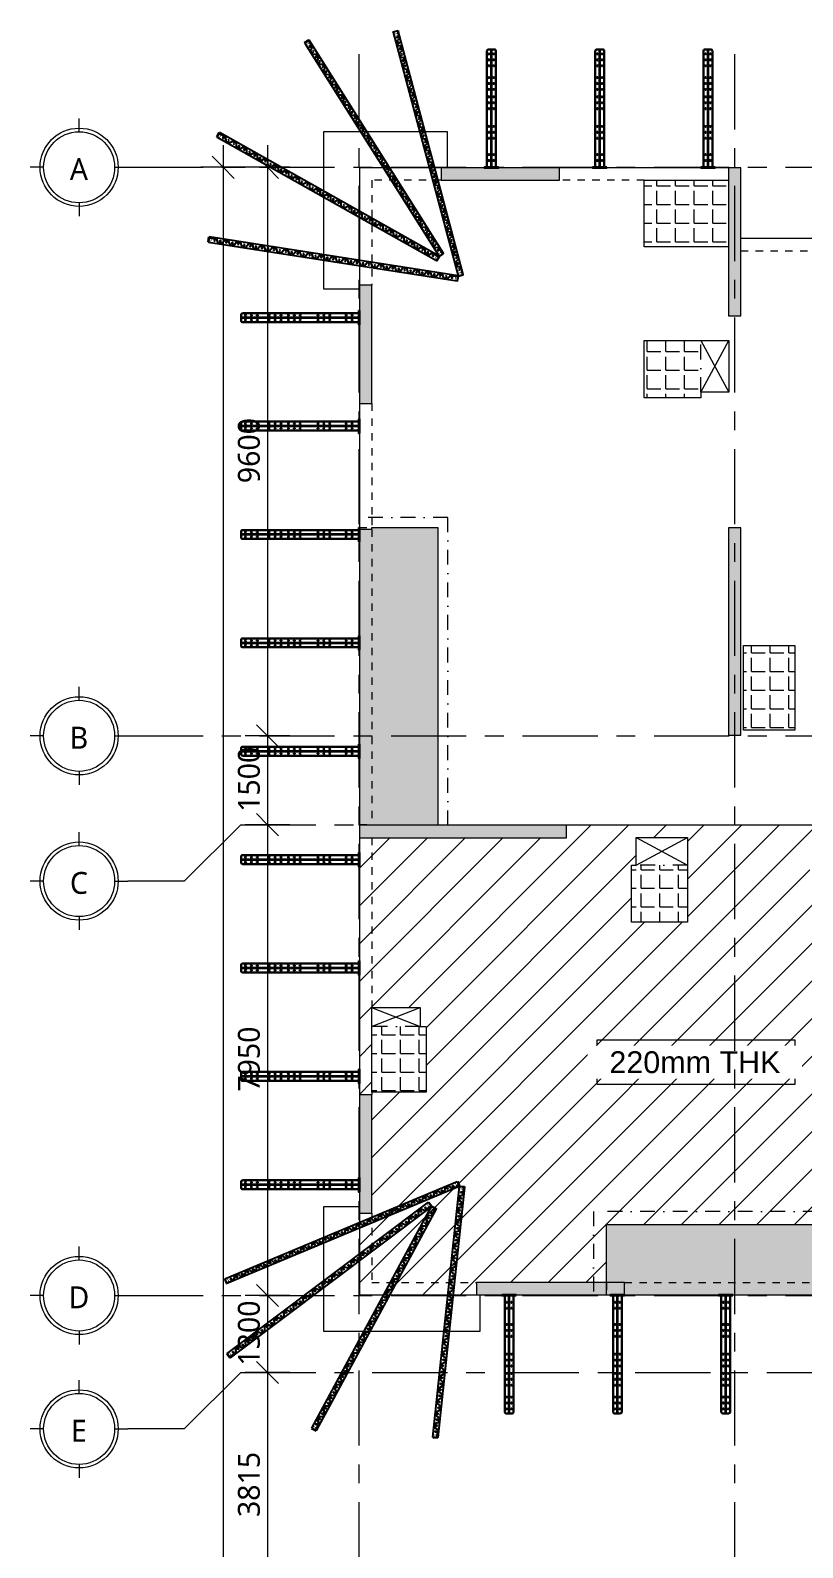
# Model space of a CAD drawing. Header units: millimetres. Extents: x 472 to 124515, y -23895 to 51792.
# Drawn here: x 11187 to 24239, y 10292 to 35912 of the extents above; entities that cross this region are included whole.
import ezdxf

# ---------------------------------------------------------------- set-up
doc = ezdxf.new("R2010")
doc.units = ezdxf.units.MM
doc.header["$LTSCALE"] = 100
for name, pattern in [('cham gach', [5.5, 2.5, -1.5, 0, -1.5]), ('HIDDEN', [0.375, 0.25, -0.125]), ('Ligne de quadrillage', [22.225, 12.7, -3.175, 3.175, -3.175]), ('Tiret', [2.5, 1.25, -1.25])]:
    doc.linetypes.add(name, pattern=pattern)
for name, color, linetype, lineweight in [('3L', 1, 'Continuous', 30), ('A-000-M_MASS', 13, 'Continuous', 5), ('A-010-D_DIM', 211, 'Continuous', 5), ('A-010-D_DIM-150', 211, 'Continuous', 5), ('A-230-H-FLOOR', 190, 'Continuous', 15), ('A-230-M_FLOOR', 192, 'Continuous', 15), ('A-230-MH_FLOOR', 190, 'cham gach', 9), ('S-280-M_COLUMN', 52, 'Continuous', 15), ('S-280-M_STRUCT_FRAME', 12, 'Continuous', 15), ('S-280-MH_COLUMN', 52, 'Tiret', 5), ('Z-000-T_TEXT', 131, 'Continuous', 5), ('Z-030-M_GRID', 191, 'Continuous', 5), ('Z-033_T_GRIDREF', 31, 'Continuous', 5)]:
    doc.layers.add(name, color=color, linetype=linetype, lineweight=lineweight)
doc.layers.add('T300', color=40, linetype='Continuous')
doc.layers.add('Z BEAM', color=7, linetype='Continuous')
doc.styles.add('Arial', font='arial.ttf', dxfattribs={"height": 368.82485})
doc.styles.add('Trebuchet MS', font='trebuc.ttf', dxfattribs={"height": 369.230769})
doc.dimstyles.new('ART-Cotes_linéaires', dxfattribs={"dimscale": 304.8, "dimtxt": 375, "dimasz": 1.230315, "dimexe": 1.230315, "dimexo": 0.0625, "dimgap": 0.098425, "dimtad": 1, "dimdec": 0, "dimdsep": 46, "dimtxsty": 'Trebuchet MS', "dimblk1": 'OBLIQUE', "dimblk2": 'OBLIQUE', "dimsah": 1, "dimcen": 0.09, "dimdle": 1.230315, "dimazin": 0, "dimtfac": 1, "dimtdec": 4, "dimtix": 1, "dimtmove": 0, "dimatfit": 3, "dimfxl": 1.230315, "dimfxlon": 1, "dimtvp": 1, "dimtolj": 1, "dimtzin": 0, "dimarcsym": 2})
pattern_1 = [(0, (64988.6, 0), (1219.2, 304.8), [50.292, -864.108, 50.292, -864.108, -4876.8]), (0, (64988.6, 0), (1219.2, 304.8), [-1828.8, 50.292, -1778.508, 50.292, -864.108, -2133.6]), (0, (64988.6, 0), (1219.2, 304.8), [-4572, 50.292, -559.308, 50.292, -1473.708]), (120, (65445.8, 152.4), (-873.5645, 903.4582), [50.292, -864.108, 50.292, -5740.908]), (120, (65445.8, 152.4), (-873.5645, 903.4582), [-964.692, -864.108, 50.292, -1778.508, -3048]), (120, (65445.8, 152.4), (-873.5645, 903.4582), [-3657.6, 50.292, -864.108, 50.292, -2083.308]), (120, (65445.8, 152.4), (-873.5645, 903.4582), [-4622.292, -559.308, 50.292, -1473.708]), (240, (65598.2, 762), (-345.6355, -1208.2582), [50.292, -864.108, 50.292, -864.108, -4876.8]), (240, (65598.2, 762), (-345.6355, -1208.2582), [-1828.8, 50.292, -1778.508, 50.292, -864.108, -2133.6]), (240, (65598.2, 762), (-345.6355, -1208.2582), [-4572, 50.292, -559.308, 50.292, -1473.708])]

# ---------------------------------------------------------------- blocks, each defined once
blk = doc.blocks.new('Bracket T300')
at = {"layer": '3L', "true_color": 0xfecc66}
h = blk.add_hatch(color=31, dxfattribs=at)
h.paths.add_polyline_path([(138046, 596), (138046, 836), (138034, 836), (138034, 596)])
h.paths.add_polyline_path([(138046, 781), (138034, 781), (138034, 811), (138046, 811)], flags=17)
h.paths.add_polyline_path([(138046, 621), (138034, 621), (138034, 651), (138046, 651)], flags=17)
at = {"layer": '3L', "color": 31, "true_color": 0xfecc66}
for points in [[(138050, 796), (138030, 796)], [(138050, 636), (138030, 636)]]:
    blk.add_lwpolyline(points, dxfattribs=at)
for points in [[(138046, 596), (138046, 836), (138034, 836), (138034, 596)], [(138046, 781), (138034, 781), (138034, 811), (138046, 811)], [(138046, 621), (138034, 621), (138034, 651), (138046, 651)], [(140034, 713), (140034, 719), (138046, 719), (138046, 713)]]:
    blk.add_lwpolyline(points, close=True, dxfattribs=at)
blk.add_lwpolyline([(138046, 641), (140009, 641, 0.414214), (140034, 666), (140034, 766, 0.414214), (140009, 791), (138046, 791)], format="xyb", close=True, dxfattribs=at)
for centre in [(138159, 756), (138159, 676), (138259, 756), (138259, 676), (138534, 756), (138534, 676), (138634, 756), (138634, 676), (138734, 756), (138734, 676), (139034, 756), (139034, 676), (139134, 756), (139134, 676), (139234, 756), (139234, 676), (139359, 756), (139359, 676), (139459, 756), (139459, 676), (139559, 756), (139559, 676), (139759, 756), (139759, 676), (139859, 756), (139859, 676), (139959, 756), (139959, 676)]:
    blk.add_circle(centre, 9, dxfattribs=at)
blk = doc.blocks.new('*U156')
at = {"rotation": 90}
blk.add_blockref('Bracket T300', (716, -139032), dxfattribs=at)
blk = doc.blocks.new('*U158')
at = {"layer": 'T300', "color": 0, "linetype": 'ByBlock', "lineweight": -2, "transparency": 16777216}
for p in [(0, 0), (1830, 0), (3660, 0), (5490, 0), (7320, 0), (9150, 0), (10980, 0), (12810, 0), (14640, 0)]:
    blk.add_blockref('*U156', p, dxfattribs=at)
blk = doc.blocks.new('ART_Slab_SetDown - SLAB SET DOWN 30mm-3472711-4_022 - ART-Level 4 - TYP 1 C1')
at = {"layer": 'A-000-M_MASS'}
h = blk.add_hatch(dxfattribs=at)
h.set_pattern_fill('FP_42', color=256, style=0, pattern_type=2)
h.set_pattern_definition([(180, (17448.17, 18452.72), (-4e-14, -314.325), [228.6, -85.725]), (270, (17448.17, 18452.72), (314.325, 2e-14), [228.6, -85.725])])
h.paths.add_polyline_path([(-325, 468), (-425, 468), (-425, -642), (490, -642), (490, 468)], flags=0)
blk = doc.blocks.new('ART_Slab_SetDown - SLAB SET DOWN 30mm-3472714-4_022 - ART-Level 4 - TYP 1 C1')
at = {"layer": 'A-000-M_MASS'}
h = blk.add_hatch(dxfattribs=at)
h.set_pattern_fill('FP_43', color=256, style=0, pattern_type=2)
h.set_pattern_definition([(180, (21868.17, 21322.72), (-4e-14, -314.325), [228.6, -85.725]), (270, (21868.17, 21322.72), (314.325, 2e-14), [228.6, -85.725])])
h.paths.add_polyline_path([(-425, 468), (-425, -492), (525, -492), (525, 468)], flags=0)
blk = doc.blocks.new('ART_Slab_SetDown - SLAB SET DOWN 30mm-V23-4_022 - ART-Level 4 - TYP 1 C1')
at = {"layer": 'A-000-M_MASS'}
h = blk.add_hatch(dxfattribs=at)
h.set_pattern_fill('FP_68', color=256, style=0, pattern_type=2)
h.set_pattern_definition([(0, (106358.17, -24577.72), (0, 314.325), [228.6, -85.725]), (90, (106358.17, -24577.72), (-314.325, 2e-14), [228.6, -85.725])])
h.paths.add_polyline_path([(485, -483), (485, 947), (-380, 947), (-380, -483)], flags=0)
blk = doc.blocks.new('ART_Slab_SetDown - SLAB SET DOWN 30mm-V26-4_022 - ART-Level 4 - TYP 1 C1')
at = {"layer": 'A-000-M_MASS'}
h = blk.add_hatch(dxfattribs=at)
h.set_pattern_fill('FP_72', color=256, style=0, pattern_type=2)
h.set_pattern_definition([(180, (22078.17, 30177.72), (-4e-14, -314.325), [228.6, -85.725]), (270, (22078.17, 30177.72), (314.325, 2e-14), [228.6, -85.725])])
h.paths.add_polyline_path([(-440, 468), (-440, -497), (520, -497), (520, 468)], flags=0)
blk = doc.blocks.new('ART_Slab_SetDown - SLAB SET DOWN 30mm-3472945-4_022 - ART-Level 4 - TYP 1 C1')
at = {"layer": 'A-000-M_MASS'}
h = blk.add_hatch(dxfattribs=at)
h.set_pattern_fill('FP_73', color=256, style=0, pattern_type=2)
h.set_pattern_definition([(180, (22543.17, 32722.72), (-4e-14, -314.325), [228.6, -85.725]), (270, (22543.17, 32722.72), (314.325, 2e-14), [228.6, -85.725])])
h.paths.add_polyline_path([(-440, 468), (-440, -657), (985, -657), (985, 468)], flags=0)
blk = doc.blocks.new('Grid - End of the grid line - Circle-4360-4_022 - ART-Level 4 - TYP 1 C1')
at = {"layer": 'Z-033_T_GRIDREF'}
for p, q in [((0, 4), (0, 5.5)), ((-4, 0), (-5.5, 0)), ((4, 0), (5.5, 0)), ((0, -4), (0, -5.5))]:
    blk.add_line(p, q, dxfattribs=at)
for radius in [4.4, 4]:
    blk.add_circle((0, 0), radius, dxfattribs=at)
blk = doc.blocks.new('DIMBLOCK20-4_022 - ART-Level 4 - TYP 1 C1')
at = {"layer": 'A-010-D_DIM-150', "transparency": 16777216}
for p, q in [((15195, 33975), (15195, 24000)), ((15570, 33600), (14820, 33600)), ((15195, 33600), (15570, 33600)), ((15570, 24000), (14820, 24000)), ((15195, 24000), (15570, 24000))]:
    blk.add_line(p, q, dxfattribs=at)
at = {"layer": 'A-010-D_DIM-150', "lineweight": 15, "transparency": 16777216}
for p, q in [((15195, 33600), (15008, 33788)), ((15195, 33600), (15383, 33413)), ((15195, 24000), (15008, 24187)), ((15195, 24000), (15383, 23812))]:
    blk.add_line(p, q, dxfattribs=at)
at = {"layer": 'A-010-D_DIM-150', "color": 0, "transparency": 16777216, "insert": (14695, 28266), "char_height": 369.2, "width": 1281.36, "attachment_point": 1, "rotation": 90, "line_spacing_factor": 1.032839, "style": 'Trebuchet MS'}
blk.add_mtext('9600', dxfattribs=at)
blk = doc.blocks.new('_Oblique')
at = {"color": 0, "linetype": 'ByBlock', "lineweight": -2}
blk.add_line((-0.5, -0.5), (0.5, 0.5), dxfattribs=at)
blk = doc.blocks.new('DIMBLOCK21-4_022 - ART-Level 4 - TYP 1 C1')
at = {"layer": 'A-010-D_DIM-150', "lineweight": 15, "transparency": 16777216}
for p, q in [((15195, 24000), (15008, 24187)), ((15195, 24000), (15383, 23812)), ((15195, 22500), (15008, 22687)), ((15195, 22500), (15383, 22312))]:
    blk.add_line(p, q, dxfattribs=at)
at = {"layer": 'A-010-D_DIM-150', "transparency": 16777216}
for p, q in [((15570, 24000), (14820, 24000)), ((15195, 24000), (15195, 22500)), ((15195, 24000), (15570, 24000)), ((15570, 22500), (14820, 22500)), ((15195, 22500), (15570, 22500))]:
    blk.add_line(p, q, dxfattribs=at)
at = {"layer": 'A-010-D_DIM-150', "color": 0, "transparency": 16777216, "insert": (14695, 22716), "char_height": 369.2, "width": 1281.36, "attachment_point": 1, "rotation": 90, "line_spacing_factor": 1.032839, "style": 'Trebuchet MS'}
blk.add_mtext('1500', dxfattribs=at)
blk = doc.blocks.new('DIMBLOCK22-4_022 - ART-Level 4 - TYP 1 C1')
at = {"layer": 'A-010-D_DIM-150', "lineweight": 15, "transparency": 16777216}
for p, q in [((15195, 22500), (15008, 22687)), ((15195, 22500), (15383, 22312)), ((15195, 14550), (15008, 14737)), ((15195, 14550), (15383, 14362))]:
    blk.add_line(p, q, dxfattribs=at)
at = {"layer": 'A-010-D_DIM-150', "transparency": 16777216}
for p, q in [((15570, 22500), (14820, 22500)), ((15195, 22500), (15195, 14550)), ((15195, 22500), (15570, 22500)), ((15570, 14550), (14820, 14550)), ((15195, 14550), (15570, 14550))]:
    blk.add_line(p, q, dxfattribs=at)
at = {"layer": 'A-010-D_DIM-150', "color": 0, "transparency": 16777216, "insert": (14695, 17991), "char_height": 369.2, "width": 1281.36, "attachment_point": 1, "rotation": 90, "line_spacing_factor": 1.032839, "style": 'Trebuchet MS'}
blk.add_mtext('7950', dxfattribs=at)
blk = doc.blocks.new('DIMBLOCK23-4_022 - ART-Level 4 - TYP 1 C1')
at = {"layer": 'A-010-D_DIM-150', "lineweight": 15, "transparency": 16777216}
for p, q in [((15195, 14550), (15008, 14737)), ((15195, 14550), (15383, 14362)), ((15195, 13250), (15008, 13437)), ((15195, 13250), (15383, 13062))]:
    blk.add_line(p, q, dxfattribs=at)
at = {"layer": 'A-010-D_DIM-150', "transparency": 16777216}
for p, q in [((15570, 14550), (14820, 14550)), ((15195, 14550), (15195, 13250)), ((15195, 14550), (15570, 14550)), ((15570, 13250), (14820, 13250)), ((15195, 13250), (15570, 13250))]:
    blk.add_line(p, q, dxfattribs=at)
at = {"layer": 'A-010-D_DIM-150', "color": 0, "transparency": 16777216, "insert": (14695, 13366), "char_height": 369.2, "width": 1281.36, "attachment_point": 1, "rotation": 90, "line_spacing_factor": 1.032839, "style": 'Trebuchet MS'}
blk.add_mtext('1300', dxfattribs=at)
blk = doc.blocks.new('DIMBLOCK24-4_022 - ART-Level 4 - TYP 1 C1')
at = {"layer": 'A-010-D_DIM-150', "lineweight": 15, "transparency": 16777216}
for p, q in [((15195, 13250), (15008, 13437)), ((15195, 13250), (15383, 13062)), ((15195, 9435), (15008, 9622)), ((15195, 9435), (15383, 9248))]:
    blk.add_line(p, q, dxfattribs=at)
at = {"layer": 'A-010-D_DIM-150', "transparency": 16777216}
for p, q in [((15570, 13250), (14820, 13250)), ((15195, 13250), (15195, 9435)), ((15195, 13250), (15570, 13250)), ((15570, 9435), (14820, 9435)), ((15195, 9435), (15570, 9435))]:
    blk.add_line(p, q, dxfattribs=at)
at = {"layer": 'A-010-D_DIM-150', "color": 0, "transparency": 16777216, "insert": (14695, 10809), "char_height": 369.2, "width": 1281.36, "attachment_point": 1, "rotation": 90, "line_spacing_factor": 1.032839, "style": 'Trebuchet MS'}
blk.add_mtext('3815', dxfattribs=at)
blk = doc.blocks.new('DIMBLOCK32-4_022 - ART-Level 4 - TYP 1 C1')
at = {"layer": 'A-010-D_DIM-150', "transparency": 16777216}
for p, q in [((14445, 33975), (14445, -16975)), ((14820, 33600), (14070, 33600)), ((14445, 33600), (14820, 33600)), ((14820, -16600), (14070, -16600)), ((14445, -16600), (14820, -16600))]:
    blk.add_line(p, q, dxfattribs=at)
at = {"layer": 'A-010-D_DIM-150', "lineweight": 15, "transparency": 16777216}
for p, q in [((14445, 33600), (14258, 33788)), ((14445, 33600), (14633, 33413)), ((14445, -16600), (14258, -16413)), ((14445, -16600), (14633, -16788))]:
    blk.add_line(p, q, dxfattribs=at)
at = {"layer": 'A-010-D_DIM-150', "color": 0, "transparency": 16777216, "insert": (13945, 7833), "char_height": 369.2, "width": 1601.69, "attachment_point": 1, "rotation": 90, "line_spacing_factor": 1.032839, "style": 'Trebuchet MS'}
blk.add_mtext('50200', dxfattribs=at)
blk = doc.blocks.new('M P Z-BEAM 14 (4270)')
at = {"layer": 'Z BEAM'}
for points in [[(49, -32), (40, -32), (40, 8), (32, 8), (45, 28), (57, 8), (49, 8)], [(4218, -32), (4227, -32), (4227, 8), (4235, 8), (4222, 28), (4210, 8), (4218, 8)]]:
    blk.add_hatch(color=5, dxfattribs=at).paths.add_polyline_path(points)
at = {"layer": 'Defpoints', "color": 5, "linetype": 'HIDDEN', "ltscale": 25}
for p, q in [((136, 33), (13, 33)), ((13, 33), (13, 31)), ((135, 31), (13, 31)), ((172, -33), (135, 31)), ((173, -31), (136, 33)), ((235, -31), (272, 33)), ((236, -33), (273, 31)), ((339, 33), (272, 33)), ((338, 31), (273, 31)), ((375, -33), (338, 31)), ((376, -31), (339, 33)), ((438, -31), (475, 33)), ((439, -33), (476, 31)), ((475, 33), (542, 33)), ((476, 31), (541, 31)), ((578, -33), (541, 31)), ((579, -31), (542, 33)), ((641, -31), (678, 33)), ((642, -33), (679, 31)), ((678, 33), (745, 33)), ((679, 31), (745, 31)), ((782, -31), (745, 33)), ((782, -33), (745, 31)), ((845, -31), (882, 33)), ((845, -33), (882, 31)), ((882, 33), (949, 33)), ((882, 31), (948, 31)), ((985, -33), (948, 31)), ((986, -31), (949, 33)), ((1048, -31), (1085, 33)), ((1049, -33), (1086, 31)), ((1085, 33), (1152, 33)), ((1086, 31), (1151, 31)), ((1188, -33), (1151, 31)), ((1189, -31), (1152, 33)), ((1251, -31), (1288, 33)), ((1252, -33), (1289, 31)), ((1288, 33), (1355, 33)), ((1289, 31), (1354, 31)), ((1391, -33), (1354, 31)), ((1392, -31), (1355, 33)), ((1454, -31), (1491, 33)), ((1455, -33), (1492, 31)), ((1491, 33), (1558, 33)), ((1492, 31), (1557, 31)), ((1594, -33), (1557, 31)), ((1595, -31), (1558, 33)), ((1657, -31), (1694, 33)), ((1658, -33), (1695, 31)), ((1694, 33), (1761, 33)), ((1695, 31), (1761, 31)), ((1798, -31), (1761, 33)), ((1798, -33), (1761, 31)), ((1861, -31), (1898, 33)), ((1861, -33), (1898, 31)), ((1898, 33), (1965, 33)), ((1898, 31), (1964, 31)), ((2000, -33), (1963, 31)), ((2001, -31), (1964, 33)), ((2063, -31), (2100, 33)), ((2064, -33), (2101, 31)), ((2100, 33), (2167, 33)), ((2101, 31), (2166, 31)), ((2203, -33), (2166, 31)), ((2204, -31), (2167, 33)), ((2266, -31), (2303, 33)), ((2267, -33), (2304, 31)), ((2303, 33), (2370, 33)), ((2304, 31), (2369, 31)), ((2406, -33), (2369, 31)), ((2407, -31), (2370, 33)), ((2469, -31), (2506, 33)), ((2470, -33), (2507, 31)), ((2506, 33), (2573, 33)), ((2507, 31), (2573, 31)), ((2610, -31), (2573, 33)), ((2610, -33), (2573, 31)), ((2673, -31), (2710, 33)), ((2673, -33), (2710, 31)), ((2710, 33), (2777, 33)), ((2710, 31), (2776, 31)), ((2813, -33), (2776, 31)), ((2814, -31), (2777, 33)), ((2876, -31), (2913, 33)), ((2877, -33), (2914, 31)), ((2913, 33), (2980, 33)), ((2914, 31), (2979, 31)), ((3016, -33), (2979, 31)), ((3017, -31), (2980, 33)), ((3079, -31), (3116, 33)), ((3080, -33), (3117, 31)), ((3183, 33), (3116, 33)), ((3182, 31), (3117, 31)), ((3219, -33), (3182, 31)), ((3220, -31), (3183, 33)), ((3282, -31), (3319, 33)), ((3283, -33), (3320, 31)), ((3386, 33), (3319, 33)), ((3385, 31), (3320, 31)), ((3422, -33), (3385, 31)), ((3423, -31), (3386, 33)), ((3485, -31), (3522, 33)), ((3486, -33), (3523, 31)), ((3522, 33), (3589, 33)), ((3523, 31), (3589, 31)), ((3626, -31), (3589, 33)), ((3626, -33), (3589, 31)), ((3689, -31), (3726, 33)), ((3689, -33), (3726, 31)), ((3793, 33), (3726, 33)), ((3792, 31), (3726, 31)), ((3829, -33), (3792, 31)), ((3830, -31), (3793, 33)), ((3892, -31), (3929, 33)), ((3893, -33), (3930, 31)), ((3929, 33), (3996, 33)), ((3930, 31), (3995, 31)), ((4032, -33), (3995, 31)), ((4033, -31), (3996, 33)), ((4095, -31), (4132, 33)), ((4096, -33), (4133, 31)), ((4255, 33), (4132, 33)), ((4255, 31), (4133, 31)), ((4255, 33), (4255, 31)), ((172, -33), (236, -33)), ((173, -31), (235, -31)), ((439, -33), (375, -33)), ((438, -31), (376, -31)), ((642, -33), (578, -33)), ((641, -31), (579, -31)), ((845, -31), (782, -31)), ((845, -33), (782, -33)), ((1049, -33), (985, -33)), ((1048, -31), (986, -31)), ((1252, -33), (1188, -33)), ((1251, -31), (1189, -31)), ((1455, -33), (1391, -33)), ((1454, -31), (1392, -31)), ((1658, -33), (1594, -33)), ((1657, -31), (1595, -31)), ((1861, -31), (1798, -31)), ((1861, -33), (1798, -33)), ((2064, -33), (2000, -33)), ((2063, -31), (2001, -31)), ((2267, -33), (2203, -33)), ((2266, -31), (2204, -31)), ((2470, -33), (2406, -33)), ((2469, -31), (2407, -31)), ((2673, -31), (2610, -31)), ((2673, -33), (2610, -33)), ((2877, -33), (2813, -33)), ((2876, -31), (2814, -31)), ((3080, -33), (3016, -33)), ((3079, -31), (3017, -31)), ((3283, -33), (3219, -33)), ((3282, -31), (3220, -31)), ((3486, -33), (3422, -33)), ((3485, -31), (3423, -31)), ((3689, -31), (3626, -31)), ((3689, -33), (3626, -33)), ((3829, -33), (3893, -33)), ((3830, -31), (3892, -31)), ((4032, -33), (4096, -33)), ((4033, -31), (4095, -31))]:
    blk.add_line(p, q, dxfattribs=at)
at = {"layer": 'Z BEAM', "color": 5}
for p, q in [((-3, 0), (10, 0)), ((0, 42), (6, 42)), ((0, 10), (6, 10)), ((6, 44), (4261, 44)), ((6, -44), (6, 44)), ((4270, 0), (4258, 0)), ((4261, 44), (4261, -44)), ((4267, 42), (4261, 42)), ((4267, 10), (4261, 10)), ((0, -10), (6, -10)), ((6, -42), (0, -42)), ((4261, -44), (6, -44)), ((4267, -10), (4261, -10)), ((4261, -42), (4267, -42))]:
    blk.add_line(p, q, dxfattribs=at)
at = {"layer": 'Z BEAM', "color": 7}
for p, q in [((0, -42), (0, 42)), ((4267, -42), (4267, 42))]:
    blk.add_line(p, q, dxfattribs=at)
at = {"layer": 'Z BEAM', "color": 5}
for centre in [(102, 0), (203, 0), (305, 0), (406, 0), (508, 0), (610, 0), (711, 0), (813, 0), (914, 0), (1016, 0), (1118, 0), (1219, 0), (1321, 0), (1422, 0), (1524, 0), (1626, 0), (1727, 0), (1829, 0), (1930, 0), (2032, 0), (2134, 0), (2235, 0), (2337, 0), (2438, 0), (2540, 0), (2642, 0), (2743, 0), (2845, 0), (2946, 0), (3048, 0), (3150, 0), (3251, 0), (3353, 0), (3454, 0), (3556, 0), (3658, 0), (3759, 0), (3861, 0), (3962, 0), (4064, 0), (4166, 0)]:
    blk.add_circle(centre, 9.92, dxfattribs=at)
blk = doc.blocks.new('*U182')
at = {"rotation": 90}
blk.add_blockref('Bracket T300', (716, -139032), dxfattribs=at)
blk = doc.blocks.new('*U183')
at = {"layer": 'T300', "color": 0, "linetype": 'ByBlock', "lineweight": -2, "transparency": 16777216}
for p in [(0, 0), (1830, 0), (3660, 0)]:
    blk.add_blockref('*U182', p, dxfattribs=at)
blk = doc.blocks.new('*U185')
at = {"rotation": 90}
blk.add_blockref('Bracket T300', (716, -139032), dxfattribs=at)
blk = doc.blocks.new('*U186')
at = {"layer": 'T300', "color": 0, "linetype": 'ByBlock', "lineweight": -2, "transparency": 16777216}
for p in [(0, 0), (1830, 0), (3660, 0), (5490, 0), (7320, 0), (9150, 0), (10980, 0), (12810, 0)]:
    blk.add_blockref('*U185', p, dxfattribs=at)
blk = doc.blocks.new('4F')
at = {"layer": 'A-230-H-FLOOR', "lineweight": 5}
h = blk.add_hatch(dxfattribs=at)
h.set_pattern_fill('FP_7', color=8, style=0, pattern_type=2)
h.set_pattern_definition(pattern_1)
h.paths.add_polyline_path([(79508.6, -3590), (80488.6, -3590), (80488.6, 2315), (79298.6, 2315), (79298.6, -1590), (79508.6, -1590), (79508.6, -3035)], flags=0)
h.paths.add_polyline_path([(50468.6, -3590), (50468.6, -1590), (50678.6, -1590), (50678.6, 2315), (49488.6, 2315), (49488.6, -3590)], flags=0)
h.paths.add_polyline_path([(56073.6, -1200), (58903.6, -1200), (58903.6, -10), (55098.6, -10), (55098.6, -220), (53098.6, -220), (53098.6, -1200), (55663.6, -1200)], flags=0)
h.paths.add_polyline_path([(74313.6, -1200), (76878.6, -1200), (76878.6, -220), (74878.6, -220), (74878.6, -10), (71073.6, -10), (71073.6, -1200), (73903.6, -1200)], flags=0)
h.paths.add_polyline_path([(78408.6, 3395), (79388.6, 3395), (79388.6, 9330), (78198.6, 9330), (78198.6, 5395), (78408.6, 5395), (78408.6, 3645)], flags=0)
h.paths.add_polyline_path([(50588.6, 3395), (51568.6, 3395), (51568.6, 5395), (51778.6, 5395), (51778.6, 9330), (50588.6, 9330), (50588.6, 3645)], flags=0)
h.paths.add_polyline_path([(51778.6, 9540), (51778.6, 13475), (51568.6, 13475), (51568.6, 15475), (50588.6, 15475), (50588.6, 9540), (51343.4, 9540)], flags=0)
h.paths.add_polyline_path([(78992.4, 9540), (79388.6, 9540), (79388.6, 15475), (78408.6, 15475), (78408.6, 13475), (78198.6, 13475), (78198.6, 9540), (78866.8, 9540)], flags=0)
h.paths.add_polyline_path([(78813.1, 11355.7), (78633.8, 11535), (78992.4, 11535)], flags=0)
h.paths.add_polyline_path([(50984.9, 11535), (51164.1, 11714.3), (51343.4, 11535)], flags=0)
h.paths.add_polyline_path([(99708.6, 14560), (102733.6, 14560), (102733.6, 15750), (99708.6, 15750), (99708.6, 14632.4)], flags=0)
h.paths.add_polyline_path([(27243.6, 14560), (30268.6, 14560), (30268.6, 15750), (27243.6, 15750)], flags=0)
h.paths.add_polyline_path([(78408.6, 16345), (79538.6, 16345), (79538.6, 22280), (78198.6, 22280), (78198.6, 18345), (78408.6, 18345)], flags=0)
h.paths.add_polyline_path([(51568.6, 16345), (51568.6, 18345), (51778.6, 18345), (51778.6, 22280), (50438.6, 22280), (50438.6, 16345)], flags=0)
h.paths.add_polyline_path([(51778.6, 22490), (51778.6, 27513.7), (50438.6, 27513.7), (50438.6, 22490), (51086.4, 22490)], flags=0)
h.paths.add_polyline_path([(79538.6, 22490), (79538.6, 27515), (78198.6, 27513.7), (78198.6, 22490), (79388.6, 22490)], flags=0)
h.paths.add_polyline_path([(16748.6, 22490), (18073.6, 22490), (18073.6, 27515), (16958.6, 27514.2), (16958.6, 27486.3), (16748.6, 27486.3), (16748.6, 23962.8)], flags=0)
h.paths.add_polyline_path([(112203.6, 22490), (113228.6, 22490), (113228.6, 27515), (111903.6, 27515), (111903.6, 22490), (112103.6, 22490)], flags=0)
h.paths.add_polyline_path([(78982.9, 25405.7), (78803.6, 25585), (79162.2, 25585), (79102.2, 25525)], flags=0)
h.paths.add_polyline_path([(51173.6, 25585), (50815.1, 25585), (50994.3, 25764.3)], flags=0)
h.paths.add_polyline_path([(35178.6, 32400), (36618.6, 32400), (36618.6, 33380), (30643.6, 33380), (30643.6, 32400), (34213.6, 32400)], flags=0)
h.paths.add_polyline_path([(101033.4, 32400), (105518.6, 32400), (105518.6, 33380), (99543.6, 33380), (99543.6, 32400)], flags=0)
h.paths.add_polyline_path([(94798.6, 32400), (99333.6, 32400), (99333.6, 33380), (93358.6, 33380), (93358.6, 32400), (94241.9, 32400)], flags=0)
h.paths.add_polyline_path([(38712.3, 32400), (44068.6, 32400), (44068.6, 33380), (38093.6, 33380), (38093.6, 32400)], flags=0)
h.paths.add_polyline_path([(25372.9, 32400), (30433.6, 32400), (30433.6, 33380), (24458.6, 33380), (24458.6, 32400), (25341.9, 32400)], flags=0)
h.paths.add_polyline_path([(87698.6, 32400), (91883.6, 32400), (91883.6, 33380), (85908.6, 33380), (85908.6, 32400), (86173.2, 32400)], flags=0)
h = blk.add_hatch(dxfattribs=at)
h.set_pattern_fill('FP_9', color=9, style=0, pattern_type=2)
h.set_pattern_definition([(45, (64988.6, 0), (-318.198, 318.198), [])])
h.paths.add_polyline_path([(16748.6, 14560), (18728.6, 14560), (18728.6, 14770), (20923.6, 14770), (20923.6, 15750), (27033.6, 15750), (27033.6, 18060), (27243.6, 18060), (27243.6, 18990), (27033.6, 18990), (27033.6, 22490), (20248.6, 22490), (20248.6, 22280), (16748.6, 22280), (16748.6, 17940), (16958.6, 17940), (16958.6, 15940), (16748.6, 15940)], flags=0)
h.paths.add_polyline_path([(113018.6, 14560), (113228.6, 14560), (113228.6, 15940), (113018.6, 15940), (113018.6, 17940), (113228.6, 17940), (113228.6, 22280), (109728.6, 22280), (109728.6, 22490), (102943.6, 22490), (102943.6, 18990), (102733.6, 18990), (102733.6, 18060), (102943.6, 18060), (102943.6, 15750), (109053.6, 15750), (109053.6, 14770), (111248.6, 14770), (111248.6, 14560), (112103.6, 14560)], flags=0)
h.paths.add_polyline_path([(112103.6, 17985), (112103.6, 19095), (112203.6, 19095), (112203.6, 19415), (113023.6, 19415), (113023.6, 19095), (113018.6, 19095), (113018.6, 17985), (112203.6, 17985)], flags=0)
h.paths.add_polyline_path([(17773.6, 17985), (16958.6, 17985), (16958.6, 19095), (16953.6, 19095), (16953.6, 19415), (17773.6, 19415), (17773.6, 19095), (17873.6, 19095), (17873.6, 17985)], flags=0)
h.paths.add_polyline_path([(107683.6, 20855), (107683.6, 22285), (108553.6, 22285), (108553.6, 21815), (108633.6, 21815), (108633.6, 20855)], flags=0)
h.paths.add_polyline_path([(22293.6, 20855), (21343.6, 20855), (21343.6, 21815), (21423.6, 21815), (21423.6, 22285), (22293.6, 22285)], flags=0)
h.paths.add_polyline_path([(24358.2, 21551.6), (24358.2, 21910.1), (24537.5, 21730.8), (24382.1, 21575.4)], flags=0)
h.paths.add_polyline_path([(105717.4, 21551.6), (105717.4, 21910.1), (105896.6, 21730.8)], flags=0)
h = blk.add_hatch(dxfattribs=at)
h.set_pattern_fill('FP_7', color=8, style=0, pattern_type=2)
h.set_pattern_definition(pattern_1)
h.paths.add_polyline_path([(26368.7, 14560), (27033.6, 14560), (27033.6, 15750), (20923.6, 15750), (20923.6, 14770), (21228.6, 14770), (21228.6, 14560), (23070.9, 14560)], flags=0)
h.paths.add_polyline_path([(108748.6, 14560), (108748.6, 14770), (109053.6, 14770), (109053.6, 15750), (102943.6, 15750), (102943.6, 14560), (108633.6, 14560)], flags=0)
at = {"layer": 'S-280-M_COLUMN'}
for points in [[(20128.6, 33380), (20128.6, 33590), (18128.6, 33590), (18128.6, 33380)], [(22987.3, 31090), (23193.6, 31090), (23193.6, 33590), (22983.6, 33590), (22983.6, 31090)], [(16748.6, 29610), (16958.6, 29610), (16958.6, 31610), (16748.6, 31610), (16748.6, 29710)], [(23070.9, 24010), (23193.6, 24010), (23193.6, 27510), (22983.6, 27510), (22983.6, 24010), (22988.6, 24010)], [(20079.6, 22280), (20248.6, 22280), (20248.6, 22490), (16748.6, 22490), (16748.6, 22280), (18739.6, 22280)], [(16748.6, 15940), (16958.6, 15940), (16958.6, 17940), (16748.6, 17940), (16748.6, 16050)], [(18788.6, 14560), (21228.6, 14560), (21228.6, 14770), (18728.6, 14770), (18728.6, 14560)]]:
    blk.add_hatch(color=10, dxfattribs=at).paths.add_polyline_path(points, flags=0)
at = {"lineweight": 5}
for p, q in [((22518.6, 30675), (22988.6, 29805)), ((22518.6, 29805), (22988.6, 30675)), ((21423.6, 21815), (22293.6, 22285)), ((21423.6, 22285), (22293.6, 21815)), ((16953.6, 19415), (17773.6, 19095)), ((16953.6, 19095), (17773.6, 19415))]:
    blk.add_line(p, q, dxfattribs=at)
at = {"layer": 'A-230-M_FLOOR'}
for p, q in [((18238.6, 34200), (16138.6, 34200)), ((16138.6, 34200), (16138.6, 31550)), ((18238.6, 33590), (18238.6, 34200)), ((18128.6, 33590), (16748.6, 33590)), ((16748.6, 33590), (16748.6, 31610)), ((22983.6, 33590), (20128.6, 33590)), ((21558.6, 33380), (22983.6, 33380)), ((21558.6, 32255), (21558.6, 33380)), ((30433.6, 32400), (23193.6, 32400)), ((22983.6, 32255), (21558.6, 32255)), ((16138.6, 31550), (16748.6, 31550)), ((21558.6, 29710), (21558.6, 30675)), ((21558.6, 30675), (22988.6, 30675)), ((22988.6, 30675), (22988.6, 29805)), ((22518.6, 29805), (22518.6, 29710)), ((22988.6, 29805), (22518.6, 29805)), ((16748.6, 29610), (16748.6, 27515)), ((22518.6, 29710), (21558.6, 29710)), ((16748.6, 27486.3), (16748.6, 22490)), ((16958.6, 27515), (18073.6, 27515)), ((18073.6, 27515), (18073.6, 22490)), ((23238.6, 25525), (24103.6, 25525)), ((23238.6, 24095), (23238.6, 25525)), ((24103.6, 25525), (24103.6, 24095)), ((24103.6, 24095), (23238.6, 24095)), ((27033.6, 22490), (20248.6, 22490)), ((16748.6, 22280), (16748.6, 17940)), ((21423.6, 21815), (21423.6, 22285)), ((21423.6, 22285), (22293.6, 22285)), ((22293.6, 22285), (22293.6, 20855)), ((21343.6, 20855), (21343.6, 21815)), ((21343.6, 21815), (21423.6, 21815)), ((22293.6, 20855), (21343.6, 20855)), ((16958.6, 19415), (17773.6, 19415)), ((17773.6, 19415), (17773.6, 19095)), ((16958.6, 17985), (16958.6, 19095)), ((17773.6, 19095), (17873.6, 19095)), ((17873.6, 19095), (17873.6, 17985)), ((17873.6, 17985), (16958.6, 17985)), ((16138.6, 16050), (16138.6, 13950)), ((16748.6, 16050), (16138.6, 16050)), ((16748.6, 15940), (16748.6, 14560)), ((20923.6, 14770), (20923.6, 15750)), ((20923.6, 15750), (27033.6, 15750)), ((16748.6, 14560), (18728.6, 14560)), ((18788.6, 13950), (18788.6, 14560)), ((21228.6, 14560), (27033.6, 14560)), ((16138.6, 13950), (18788.6, 13950))]:
    blk.add_line(p, q, dxfattribs=at)
at = {"layer": 'A-230-MH_FLOOR', "color": 7, "lineweight": 5}
for p, q in [((22518.6, 29805), (22518.6, 30675)), ((18243.6, 27685), (16748.6, 27685)), ((18243.6, 22490), (18243.6, 27685)), ((22293.6, 21815), (21423.6, 21815)), ((17773.6, 19095), (16958.6, 19095)), ((27243.6, 15970), (20703.6, 15970)), ((20703.6, 15970), (20703.6, 14560)), ((20923.6, 14560), (20923.6, 14770))]:
    blk.add_line(p, q, dxfattribs=at)
at = {"layer": 'S-280-M_COLUMN'}
for p, q in [((20128.6, 33590), (18128.6, 33590)), ((18128.6, 33590), (18128.6, 33380)), ((20128.6, 33380), (20128.6, 33590)), ((22983.6, 33590), (22983.6, 31090)), ((23193.6, 33590), (22983.6, 33590)), ((23193.6, 31090), (23193.6, 33590)), ((18128.6, 33380), (20128.6, 33380)), ((16748.6, 31610), (16748.6, 29610)), ((16958.6, 31610), (16748.6, 31610)), ((16958.6, 29610), (16958.6, 31610)), ((22983.6, 31090), (23193.6, 31090)), ((16748.6, 29610), (16958.6, 29610)), ((22983.6, 27510), (22983.6, 24010)), ((23193.6, 27510), (22983.6, 27510)), ((23193.6, 24010), (23193.6, 27510)), ((22983.6, 24010), (23193.6, 24010)), ((20248.6, 22490), (16748.6, 22490)), ((16748.6, 22490), (16748.6, 22280)), ((20248.6, 22280), (20248.6, 22490)), ((16748.6, 22280), (20248.6, 22280)), ((16748.6, 17940), (16748.6, 15940)), ((16958.6, 17940), (16748.6, 17940)), ((16958.6, 15940), (16958.6, 17940)), ((16748.6, 15940), (16958.6, 15940)), ((21228.6, 14770), (18728.6, 14770)), ((18728.6, 14770), (18728.6, 14560)), ((21228.6, 14560), (21228.6, 14770)), ((18728.6, 14560), (21228.6, 14560))]:
    blk.add_line(p, q, dxfattribs=at)
at = {"layer": 'S-280-M_STRUCT_FRAME', "linetype": 'Tiret', "lineweight": 5}
for p, q in [((18128.6, 33380), (16958.6, 33380)), ((16958.6, 33380), (16958.6, 31610)), ((21558.6, 33380), (20128.6, 33380)), ((23193.6, 32190), (24458.6, 32190)), ((16958.6, 29610), (16958.6, 27685)), ((16958.6, 27685), (16958.6, 27515)), ((16748.6, 27515), (16958.6, 27515)), ((16958.6, 27486.3), (16958.6, 22505)), ((16748.6, 22505), (16958.6, 22505)), ((16958.6, 22280), (16958.6, 19415)), ((16958.6, 17985), (16958.6, 17940)), ((16958.6, 15940), (16958.6, 14770)), ((16958.6, 14770), (18728.6, 14770)), ((21228.6, 14770), (27033.6, 14770))]:
    blk.add_line(p, q, dxfattribs=at)
at = {"layer": 'S-280-M_STRUCT_FRAME'}
for p, q in [((16748.6, 27486.3), (16748.6, 27515)), ((16958.6, 27486.3), (16748.6, 27486.3)), ((16958.6, 27486.3), (16958.6, 27515)), ((16958.6, 19095), (16958.6, 19415))]:
    blk.add_line(p, q, dxfattribs=at)
at = {"layer": 'S-280-MH_COLUMN', "color": 1}
blk.add_line((20923.6, 14770), (20923.6, 14560), dxfattribs=at)
at = {"layer": 'Z-000-T_TEXT'}
for p, q in [((20763.4, 18867.1), (24108.4, 18867.1)), ((20763.4, 18112.9), (20763.4, 18867.1)), ((24108.4, 18867.1), (24108.4, 18112.9)), ((24108.4, 18112.9), (20763.4, 18112.9))]:
    blk.add_line(p, q, dxfattribs=at)
at = {"layer": 'Z-030-M_GRID', "linetype": 'Ligne de quadrillage'}
for p, q in [((16738.6, 35509.7), (16738.6, -22244.6)), ((12837, 33600), (115521.9, 33600)), ((12837, 24000), (115521.9, 24000)), ((14742, 22500), (115521.9, 22500)), ((12837, 14550), (115521.9, 14550)), ((14742, 13250), (115521.9, 13250))]:
    blk.add_line(p, q, dxfattribs=at)
at = {"layer": 'Z-030-M_GRID'}
for p, q in [((14742, 22500), (13789.5, 21547.5)), ((13789.5, 21547.5), (12837, 21547.5)), ((14742, 13250), (13789.5, 12297.5)), ((13789.5, 12297.5), (12837, 12297.5))]:
    blk.add_line(p, q, dxfattribs=at)
at = {"layer": 'A-000-M_MASS', "rotation": 180}
for name, p in [('ART_Slab_SetDown - SLAB SET DOWN 30mm-3472945-4_022 - ART-Level 4 - TYP 1 C1', (22543.2, 32722.7)), ('ART_Slab_SetDown - SLAB SET DOWN 30mm-V26-4_022 - ART-Level 4 - TYP 1 C1', (22078.2, 30177.7)), ('ART_Slab_SetDown - SLAB SET DOWN 30mm-3472714-4_022 - ART-Level 4 - TYP 1 C1', (21868.2, 21322.7)), ('ART_Slab_SetDown - SLAB SET DOWN 30mm-3472711-4_022 - ART-Level 4 - TYP 1 C1', (17448.2, 18452.7))]:
    blk.add_blockref(name, p, dxfattribs=at)
at = {"layer": 'A-000-M_MASS'}
blk.add_blockref('ART_Slab_SetDown - SLAB SET DOWN 30mm-V23-4_022 - ART-Level 4 - TYP 1 C1', (23619, 24577.7), dxfattribs=at)
at = {"layer": 'Z-033_T_GRIDREF', "xscale": 149.9999999999999, "yscale": 149.9999999999999, "zscale": 149.9999999999999, "rotation": 269.9999999999996}
for p in [(12012, 33600), (12012, 24000), (12012, 21547.5), (12012, 14550), (12012, 12297.5)]:
    blk.add_blockref('Grid - End of the grid line - Circle-4360-4_022 - ART-Level 4 - TYP 1 C1', p, dxfattribs=at)
at = {"layer": 'Z-033_T_GRIDREF', "char_height": 369.2, "attachment_point": 2, "line_spacing_factor": 1.032839, "style": 'Trebuchet MS'}
for s, insert, width in [('A', (12008.1, 33753.3), 360), ('B', (12008.1, 24153.3), 342), ('C', (12008.1, 21700.8), 364.5), ('D', (12008.1, 14703.3), 373.5), ('E', (12008.1, 12450.8), 324)]:
    blk.add_mtext(s, dxfattribs=dict(at, insert=insert, width=width))
at = {"layer": 'A-010-D_DIM'}
for base, p1, p2, override, picture, middle in [((14445.5, -16600), (14820.5, 33600), (14820.5, -16600), {"dimpost": '<>', "dimfxl": 50200.000001}, 'DIMBLOCK32-4_022 - ART-Level 4 - TYP 1 C1', (14227.6, 8500)), ((15195.5, 24000), (15570.5, 33600), (15570.5, 24000), {"dimpost": '<>', "dimfxl": 9600.000001}, 'DIMBLOCK20-4_022 - ART-Level 4 - TYP 1 C1', (14977, 28800)), ((15195.5, 22500), (15570.5, 24000), (15570.5, 22500), {"dimpost": '<>', "dimfxl": 1500}, 'DIMBLOCK21-4_022 - ART-Level 4 - TYP 1 C1', (14977.6, 23250)), ((15195.5, 14550), (15570.5, 22500), (15570.5, 14550), {"dimpost": '<>', "dimfxl": 7950}, 'DIMBLOCK22-4_022 - ART-Level 4 - TYP 1 C1', (14977, 18525)), ((15195.5, 13250), (15570.5, 14550), (15570.5, 13250), {"dimpost": '<>', "dimfxl": 1300}, 'DIMBLOCK23-4_022 - ART-Level 4 - TYP 1 C1', (14977.6, 13900)), ((15195.5, 9435), (15570.5, 13250), (15570.5, 9435), {"dimpost": '<>', "dimfxl": 3814.999999}, 'DIMBLOCK24-4_022 - ART-Level 4 - TYP 1 C1', (14977.6, 11342.5))]:
    dim = blk.add_linear_dim(base=base, p1=p1, p2=p2, angle=90, dimstyle='ART-Cotes_linéaires', override=override, dxfattribs=at)
    dim.commit()
    dim.dimension.update_dxf_attribs({"geometry": picture, "text_midpoint": middle})
at = {"layer": 'Z-000-T_TEXT', "insert": (22417.8, 18673.6), "char_height": 368.82, "width": 3438, "attachment_point": 2, "line_spacing_factor": 0.938532, "style": 'Arial', "bg_fill": 3, "box_fill_scale": 1.25, "bg_fill_color": 0, "bg_fill_transparency": 0}
blk.add_mtext('220mm THK', dxfattribs=at)
at = {"layer": 'Z-030-M_GRID', "linetype": 'Ligne de quadrillage'}
blk.add_line((23088.6, 35509.7), (23088.6, -22244.6), dxfattribs=at)

msp = doc.modelspace()

# ---------------------------------------------------------------- block references
at = {"layer": 'T300', "rotation": 90}
msp.add_blockref('*U158', (15750.7, 16420), dxfattribs=at)

# ---------------------------------------------------------------- next in the draw order: block references
msp.add_blockref('4F', (0, 0))

# ---------------------------------------------------------------- next in the draw order: block references
at = {"layer": 'T300'}
msp.add_blockref('*U183', (18978.6, 34587.9), dxfattribs=at)
at = {"layer": 'T300', "xscale": -1, "rotation": 180}
msp.add_blockref('*U186', (19278.6, 13562.1), dxfattribs=at)
at = {"layer": 'Z BEAM', "xscale": -1}
for p, rotation in [((18461.5, 31775.2), 284.964136333135), ((18135.4, 32118.5), 302.2537472833507), ((18079.4, 32059.7), 330.6612703142004), ((18414.4, 31722.8), 351.1118389167165)]:
    msp.add_blockref('M P Z-BEAM 14 (4270)', p, dxfattribs=dict(at, rotation=rotation))
at = {"layer": 'Z BEAM'}
for p, rotation in [((18424.8, 16435.7), 202.6884346974283), ((18482.8, 16392.4), 263.9070400940587), ((17946.7, 16092.8), 216.8813793118013), ((18008.9, 16039.2), 241.5773352849964)]:
    msp.add_blockref('M P Z-BEAM 14 (4270)', p, dxfattribs=dict(at, rotation=rotation))

doc.saveas('drawing.dxf')
